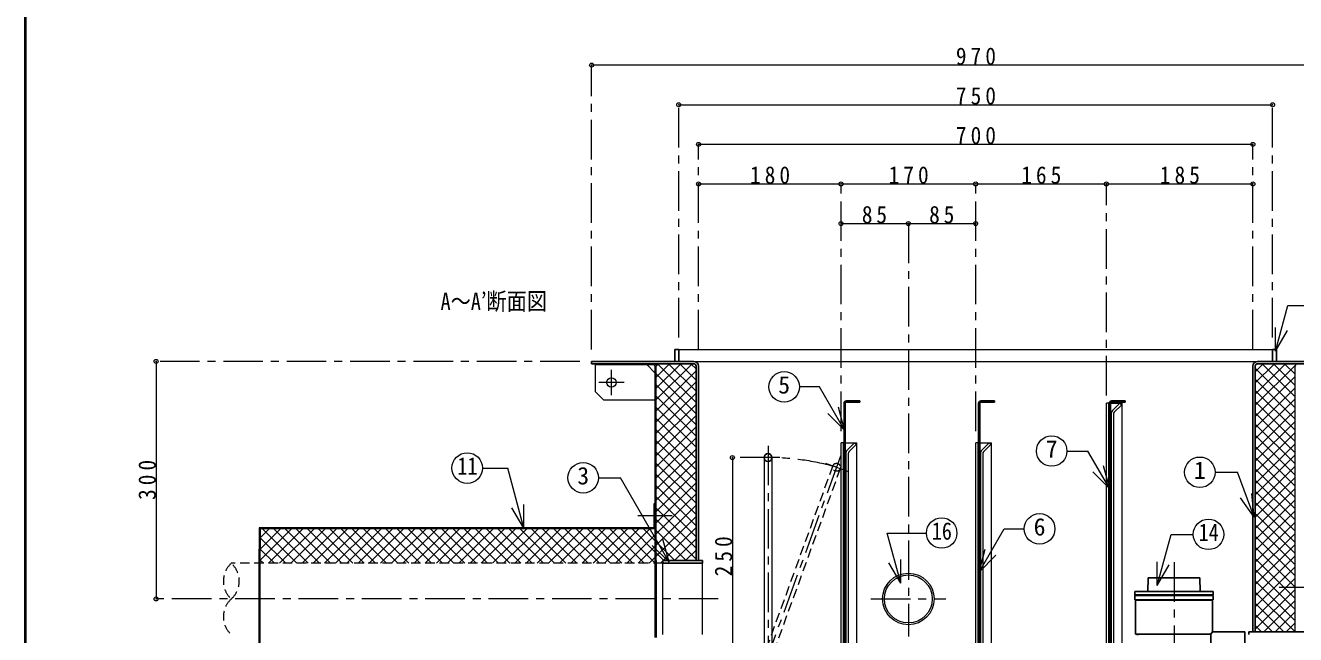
# Model space of a CAD drawing. Units: millimetres at full size, sheet at 1:10. Extents: x -2114 to 1936, y -1399 to 1411.
# Drawn here: x -2114 to -510, y -469 to 301 of the extents above; entities that cross this region are included whole.
import ezdxf
from ezdxf.enums import TextEntityAlignment as Align

# ---------------------------------------------------------------- set-up
doc = ezdxf.new("R2010")
doc.units = ezdxf.units.MM
doc.header["$LTSCALE"] = 10
doc.header["$PDMODE"] = 32
doc.header["$PDSIZE"] = 5
doc.linetypes.add('CHAIN1', pattern=[8, 5, -1, 1, -1])
doc.linetypes.add('DASHED1', pattern=[1.8, 1.2, -0.6])
doc.layers.add('0-0_ﾚｲﾔ1', color=4, linetype='Continuous', lineweight=9)
doc.styles.add('ＭＳ ゴシック', font='')
doc.styles.get('ＭＳ ゴシック').set_extended_font_data('MS Gothic')

msp = doc.modelspace()

# ---------------------------------------------------------------- linework, layer by layer
at = {"layer": '0-0_ﾚｲﾔ1', "color": 1, "lineweight": 40}
msp.add_line((-2113.92, -1398.64), (-2113.92, 1411.36), dxfattribs=at)
at = {"layer": '0-0_ﾚｲﾔ1', "linetype": 'CHAIN1'}
for p, q in [((-1398.92, -108.64), (-1398.92, 250.36)), ((-1288.92, -93.64), (-1288.92, 200.36)), ((-538.92, -93.64), (-538.92, 200.36)), ((-1263.92, -108.64), (-1263.92, 150.36)), ((-563.92, -108.64), (-563.92, 150.36)), ((-1083.92, -211.64), (-1083.92, 100.36)), ((-913.92, -211.64), (-913.92, 100.36)), ((-748.92, -166.64), (-748.92, 100.36)), ((-998.92, 50.36), (-998.92, -471.14)), ((-1413.92, -123.64), (-1948.92, -123.64)), ((-1373.92, -166.24), (-1373.92, -134.24)), ((-1357.92, -150.24), (-1389.92, -150.24)), ((-1176.17, -230.14), (-1176.17, -510.14)), ((-1161.17, -245.14), (-1221.17, -245.14)), ((-1084.54, -243.23), (-1176.17, -495.14)), ((-1103.77, -252.2), (-1075.58, -262.45)), ((-1297.32, -318.64), (-1340.52, -318.64)), ((-663.42, -377.14), (-663.42, -693.64)), ((-530.52, -408.64), (-487.32, -408.64)), ((-1238.92, -423.64), (-1948.92, -423.64)), ((-1046.42, -423.64), (-951.42, -423.64))]:
    msp.add_line(p, q, dxfattribs=at)
at = {"layer": '0-0_ﾚｲﾔ1'}
for p, q in [((-428.92, 250.36), (-1398.92, 250.36)), ((-1288.92, 200.36), (-538.92, 200.36)), ((-563.92, 150.36), (-1263.92, 150.36)), ((-1263.92, 100.36), (-1083.92, 100.36)), ((-1083.92, 100.36), (-913.92, 100.36)), ((-913.92, 100.36), (-748.92, 100.36)), ((-748.92, 100.36), (-563.92, 100.36)), ((-1083.92, 50.36), (-998.92, 50.36)), ((-998.92, 50.36), (-913.92, 50.36)), ((-1288.92, -108.64), (-538.92, -108.64)), ((-1948.92, -123.64), (-1948.92, -423.64)), ((-1319.99, -126.64), (-1319.94, -126.69)), ((-1317.35, -129.41), (-1314.58, -126.64)), ((-1317.32, -171.81), (-1272.15, -126.64)), ((-1317.32, -157.67), (-1286.29, -126.64)), ((-1317.32, -143.52), (-1300.43, -126.64)), ((-1315.86, -126.64), (-1266.92, -175.58)), ((-1301.72, -126.64), (-1266.92, -161.43)), ((-1287.58, -126.64), (-1266.92, -147.29)), ((-1273.44, -126.64), (-1266.92, -133.15)), ((-1269.92, -123.64), (-557.92, -123.64)), ((-560.92, -164.94), (-522.62, -126.64)), ((-560.92, -150.8), (-536.76, -126.64)), ((-560.92, -136.66), (-550.9, -126.64)), ((-560.92, -179.08), (-510.12, -128.28)), ((-552.19, -126.64), (-510.52, -168.3)), ((-538.04, -126.64), (-510.52, -154.16)), ((-523.9, -126.64), (-510.52, -140.02)), ((-1317.32, -185.95), (-1266.92, -135.55)), ((-1317.32, -139.32), (-1266.92, -189.72)), ((-560.92, -132.04), (-510.52, -182.44)), ((-560.92, -193.23), (-510.52, -142.83)), ((-1317.32, -200.09), (-1266.92, -149.69)), ((-1317.32, -153.46), (-1266.92, -203.86)), ((-560.92, -146.19), (-510.52, -196.59)), ((-560.92, -207.37), (-510.52, -156.97)), ((-560.92, -160.33), (-510.52, -210.73)), ((-1317.32, -214.24), (-1266.92, -163.84)), ((-1317.32, -167.6), (-1266.92, -218)), ((-560.92, -221.51), (-510.52, -171.11)), ((-560.92, -174.47), (-510.52, -224.87)), ((-1317.32, -228.38), (-1266.92, -177.98)), ((-1317.32, -181.74), (-1266.92, -232.14)), ((-1317.32, -242.52), (-1266.92, -192.12)), ((-745.92, -176.64), (-745.17, -176.64)), ((-743.67, -176.64), (-728.92, -176.64)), ((-728.92, -823.64), (-728.92, -176.64)), ((-560.92, -235.65), (-510.52, -185.25)), ((-560.92, -188.61), (-510.52, -239.01)), ((-1317.32, -195.89), (-1266.92, -246.29)), ((-1317.32, -256.66), (-1266.92, -206.26)), ((-560.92, -249.79), (-510.52, -199.39)), ((-560.92, -202.75), (-510.52, -253.15)), ((-1317.32, -210.03), (-1266.92, -260.43)), ((-1317.32, -270.8), (-1266.92, -220.4)), ((-1317.32, -224.17), (-1266.92, -274.57)), ((-560.92, -263.94), (-510.52, -213.54)), ((-560.92, -216.9), (-510.52, -267.3)), ((-1317.32, -284.95), (-1266.92, -234.55)), ((-1317.32, -238.31), (-1266.92, -288.71)), ((-1080.92, -226.64), (-1080.17, -226.64)), ((-1078.67, -226.64), (-1063.92, -226.64)), ((-1063.92, -873.64), (-1063.92, -226.64)), ((-910.92, -226.64), (-910.17, -226.64)), ((-908.67, -226.64), (-893.92, -226.64)), ((-893.92, -773.64), (-893.92, -226.64)), ((-560.92, -278.08), (-510.52, -227.68)), ((-560.92, -231.04), (-510.52, -281.44)), ((-1317.32, -299.09), (-1266.92, -248.69)), ((-1317.32, -252.46), (-1266.92, -302.86)), ((-1221.17, -245.14), (-1221.17, -495.14)), ((-560.92, -292.22), (-510.52, -241.82)), ((-560.92, -245.18), (-510.52, -295.58)), ((-560.92, -306.36), (-510.52, -255.96)), ((-1317.32, -313.23), (-1266.92, -262.83)), ((-1317.32, -266.6), (-1266.92, -317)), ((-560.92, -259.32), (-510.52, -309.72)), ((-560.92, -320.51), (-510.52, -270.11)), ((-1317.32, -327.37), (-1266.92, -276.97)), ((-1317.32, -280.74), (-1266.92, -331.14)), ((-560.92, -273.46), (-510.52, -323.86)), ((-560.92, -334.65), (-510.52, -284.25)), ((-560.92, -287.61), (-510.52, -338.01)), ((-1317.32, -341.51), (-1266.92, -291.11)), ((-1317.32, -294.88), (-1266.92, -345.28)), ((-560.92, -348.79), (-510.52, -298.39)), ((-560.92, -301.75), (-510.52, -352.15)), ((-1317.32, -355.66), (-1266.92, -305.26)), ((-1317.32, -309.02), (-1266.92, -359.42)), ((-1317.32, -369.8), (-1266.92, -319.4)), ((-560.92, -362.93), (-510.52, -312.53)), ((-560.92, -315.89), (-510.52, -366.29)), ((-1817.32, -374.82), (-1777.73, -335.24)), ((-1817.32, -360.68), (-1791.88, -335.24)), ((-1817.32, -346.54), (-1806.02, -335.24)), ((-1814.37, -335.24), (-1770.97, -378.64)), ((-1806.99, -378.64), (-1763.59, -335.24)), ((-1800.23, -335.24), (-1756.83, -378.64)), ((-1792.85, -378.64), (-1749.45, -335.24)), ((-1786.08, -335.24), (-1742.68, -378.64)), ((-1778.71, -378.64), (-1735.31, -335.24)), ((-1771.94, -335.24), (-1728.54, -378.64)), ((-1764.57, -378.64), (-1721.17, -335.24)), ((-1757.8, -335.24), (-1714.4, -378.64)), ((-1750.42, -378.64), (-1707.02, -335.24)), ((-1743.66, -335.24), (-1700.26, -378.64)), ((-1736.28, -378.64), (-1692.88, -335.24)), ((-1729.52, -335.24), (-1686.12, -378.64)), ((-1722.14, -378.64), (-1678.74, -335.24)), ((-1715.37, -335.24), (-1671.97, -378.64)), ((-1708, -378.64), (-1664.6, -335.24)), ((-1701.23, -335.24), (-1657.83, -378.64)), ((-1693.85, -378.64), (-1650.45, -335.24)), ((-1687.09, -335.24), (-1643.69, -378.64)), ((-1679.71, -378.64), (-1636.31, -335.24)), ((-1672.95, -335.24), (-1629.55, -378.64)), ((-1665.57, -378.64), (-1622.17, -335.24)), ((-1658.8, -335.24), (-1615.4, -378.64)), ((-1651.43, -378.64), (-1608.03, -335.24)), ((-1644.66, -335.24), (-1601.26, -378.64)), ((-1637.29, -378.64), (-1593.89, -335.24)), ((-1630.52, -335.24), (-1587.12, -378.64)), ((-1623.14, -378.64), (-1579.74, -335.24)), ((-1616.38, -335.24), (-1572.98, -378.64)), ((-1609, -378.64), (-1565.6, -335.24)), ((-1602.24, -335.24), (-1558.84, -378.64)), ((-1594.86, -378.64), (-1551.46, -335.24)), ((-1588.09, -335.24), (-1544.69, -378.64)), ((-1580.72, -378.64), (-1537.32, -335.24)), ((-1573.95, -335.24), (-1530.55, -378.64)), ((-1566.58, -378.64), (-1523.18, -335.24)), ((-1559.81, -335.24), (-1516.41, -378.64)), ((-1552.43, -378.64), (-1509.03, -335.24)), ((-1545.67, -335.24), (-1502.27, -378.64)), ((-1538.29, -378.64), (-1494.89, -335.24)), ((-1531.53, -335.24), (-1488.13, -378.64)), ((-1524.15, -378.64), (-1480.75, -335.24)), ((-1517.38, -335.24), (-1473.98, -378.64)), ((-1510.01, -378.64), (-1466.61, -335.24)), ((-1503.24, -335.24), (-1459.84, -378.64)), ((-1495.87, -378.64), (-1452.47, -335.24)), ((-1489.1, -335.24), (-1445.7, -378.64)), ((-1481.72, -378.64), (-1438.32, -335.24)), ((-1474.96, -335.24), (-1431.56, -378.64)), ((-1467.58, -378.64), (-1424.18, -335.24)), ((-1460.81, -335.24), (-1417.41, -378.64)), ((-1453.44, -378.64), (-1410.04, -335.24)), ((-1446.67, -335.24), (-1403.27, -378.64)), ((-1439.3, -378.64), (-1395.9, -335.24)), ((-1432.53, -335.24), (-1389.13, -378.64)), ((-1425.15, -378.64), (-1381.75, -335.24)), ((-1418.39, -335.24), (-1374.99, -378.64)), ((-1411.01, -378.64), (-1367.61, -335.24)), ((-1404.25, -335.24), (-1360.85, -378.64)), ((-1396.87, -378.64), (-1353.47, -335.24)), ((-1390.1, -335.24), (-1346.7, -378.64)), ((-1382.73, -378.64), (-1339.33, -335.24)), ((-1375.96, -335.24), (-1332.56, -378.64)), ((-1368.59, -378.64), (-1325.19, -335.24)), ((-1361.82, -335.24), (-1318.92, -378.13)), ((-1347.68, -335.24), (-1318.92, -363.99)), ((-1333.54, -335.24), (-1318.92, -349.85)), ((-1319.39, -335.24), (-1318.92, -335.71)), ((-1317.32, -323.17), (-1266.92, -373.57)), ((-1308.52, -375.14), (-1266.92, -333.54)), ((-560.92, -377.07), (-510.52, -326.67)), ((-560.92, -330.03), (-510.52, -380.43)), ((-1817.32, -346.42), (-1785.11, -378.64)), ((-1354.44, -378.64), (-1318.92, -343.11)), ((-1317.32, -337.31), (-1279.49, -375.14)), ((-1317.32, -351.45), (-1293.64, -375.14)), ((-1294.38, -375.14), (-1266.92, -347.68)), ((-560.92, -391.22), (-510.52, -340.82)), ((-560.92, -344.17), (-510.52, -394.57)), ((-1818.92, -486.64), (-1818.92, -360.64)), ((-1817.32, -360.57), (-1799.25, -378.64)), ((-1817.32, -486.64), (-1817.32, -360.64)), ((-1340.3, -378.64), (-1318.92, -357.26)), ((-1317.32, -365.59), (-1307.78, -375.14)), ((-1280.23, -375.14), (-1266.92, -361.83)), ((-560.92, -405.36), (-510.52, -354.96)), ((-560.92, -358.32), (-510.52, -408.72)), ((-1817.32, -374.71), (-1813.39, -378.64)), ((-1326.16, -378.64), (-1318.92, -371.4)), ((-1318.92, -375.14), (-1318.92, -472.14)), ((-1317.32, -375.14), (-1317.32, -472.14)), ((-1312.02, -378.64), (-1308.92, -375.54)), ((-560.92, -419.5), (-510.52, -369.1)), ((-560.92, -372.46), (-510.52, -422.86)), ((-560.92, -433.64), (-510.52, -383.24)), ((-560.92, -386.6), (-510.52, -437)), ((-560.92, -447.78), (-510.52, -397.38)), ((-560.92, -400.74), (-510.52, -451.14)), ((-560.92, -461.93), (-510.52, -411.53)), ((-560.92, -414.89), (-510.67, -465.14)), ((-560.92, -429.03), (-524.81, -465.14)), ((-549.99, -465.14), (-510.52, -425.67)), ((-560.92, -443.17), (-538.96, -465.14)), ((-535.85, -465.14), (-510.52, -439.81)), ((-560.92, -457.31), (-553.1, -465.14)), ((-521.7, -465.14), (-510.52, -453.95))]:
    msp.add_line(p, q, dxfattribs=at)
at = {"layer": '0-0_ﾚｲﾔ1', "color": 7, "lineweight": 18}
for p, q in [((-535.24, -110.69), (-535.24, -80.69)), ((-535.24, -110.69), (-520.24, -84.71)), ((-1393.92, -162.24), (-1393.92, -126.64)), ((-1320.52, -128.24), (-1393.92, -128.24)), ((-1328.92, -128.24), (-1318.92, -138.24)), ((-1318.92, -129.84), (-1318.92, -375.14)), ((-1317.32, -375.14), (-1317.32, -129.84)), ((-510.52, -465.14), (-510.52, -129.84)), ((-1079.43, -210.48), (-1100.64, -189.27)), ((-1079.43, -210.48), (-1087.2, -181.51)), ((-748.92, -823.64), (-748.92, -176.64)), ((-745.92, -176.64), (-748.92, -176.64)), ((-745.92, -823.64), (-745.92, -176.64)), ((-742.92, -190.12), (-742.92, -823.64)), ((-741.16, -185.88), (-731.92, -176.64)), ((-739.92, -190.12), (-739.92, -823.64)), ((-739.04, -188), (-729.8, -178.76)), ((-731.92, -176.64), (-729.8, -178.76)), ((-1083.92, -873.64), (-1083.92, -226.64)), ((-1080.92, -226.64), (-1083.92, -226.64)), ((-1080.92, -873.64), (-1080.92, -226.64)), ((-1077.92, -240.12), (-1077.92, -873.64)), ((-1076.16, -235.88), (-1066.92, -226.64)), ((-1074.92, -240.12), (-1074.92, -873.64)), ((-1074.04, -238), (-1064.8, -228.76)), ((-1066.92, -226.64), (-1064.8, -228.76)), ((-910.92, -226.64), (-913.92, -226.64)), ((-913.92, -873.64), (-913.92, -226.64)), ((-910.92, -873.64), (-910.92, -226.64)), ((-907.92, -240.12), (-907.92, -773.64)), ((-906.16, -235.88), (-896.92, -226.64)), ((-904.92, -240.12), (-904.92, -773.64)), ((-904.04, -238), (-894.8, -228.76)), ((-896.92, -226.64), (-894.8, -228.76)), ((-798.66, -236.85), (-772.12, -236.85)), ((-744.59, -284.54), (-772.12, -236.85)), ((-1181.17, -245.14), (-1181.17, -495.14)), ((-1171.17, -245.14), (-1171.17, -495.14)), ((-744.59, -284.54), (-752.35, -255.56)), ((-1536.7, -258.37), (-1504.86, -258.37)), ((-1484.47, -334.47), (-1504.86, -258.37)), ((-1390.21, -270.6), (-1362.63, -270.6)), ((-1301.03, -377.29), (-1362.63, -270.6)), ((-744.59, -284.54), (-765.8, -263.33)), ((-611.59, -263.71), (-583.25, -263.71)), ((-562.35, -320.28), (-583.25, -263.71)), ((-1484.47, -334.47), (-1484.47, -304.47)), ((-1320.52, -303.64), (-1320.52, -333.64)), ((-1318.92, -303.64), (-1320.52, -303.64)), ((-562.35, -320.28), (-579.68, -295.79)), ((-562.35, -320.28), (-565.11, -290.41)), ((-1484.47, -334.47), (-1499.47, -308.49)), ((-1318.92, -335.24), (-1817.32, -335.24)), ((-909.54, -389.75), (-878.01, -335.15)), ((-878.01, -335.15), (-852.5, -335.15)), ((-1301.03, -377.29), (-1308.8, -348.31)), ((-1025.64, -340.4), (-976.15, -340.4)), ((-1008.64, -403.84), (-1025.64, -340.4)), ((-684.57, -406.65), (-667.26, -342.06)), ((-667.26, -342.06), (-639.17, -342.06)), ((-1301.03, -377.29), (-1322.25, -356.08)), ((-909.54, -389.75), (-901.77, -360.77)), ((-909.54, -389.75), (-888.32, -368.53)), ((-1317.32, -375.14), (-1318.92, -375.14)), ((-1308.92, -468.64), (-1308.92, -378.64)), ((-1258.92, -468.64), (-1258.92, -378.64)), ((-1008.64, -403.84), (-1023.64, -377.86)), ((-1008.64, -403.84), (-1008.64, -373.84)), ((-684.57, -406.65), (-684.57, -376.65)), ((-684.57, -406.65), (-669.57, -380.67))]:
    msp.add_line(p, q, dxfattribs=at)
at = {"layer": '0-0_ﾚｲﾔ1', "color": 5, "lineweight": 25}
for p, q in [((-1293.92, -123.64), (-1293.92, -108.64)), ((-1293.92, -108.64), (-1288.92, -108.64)), ((-1288.92, -123.64), (-1288.92, -108.64)), ((-533.92, -123.64), (-533.92, -108.64)), ((-1398.92, -126.64), (-1398.92, -123.64)), ((-1269.92, -123.64), (-1398.92, -123.64)), ((-1398.92, -126.64), (-1269.92, -126.64)), ((-557.92, -123.64), (-428.92, -123.64)), ((-557.92, -126.64), (-428.92, -126.64)), ((-1266.92, -129.64), (-1266.92, -375.14)), ((-1263.92, -375.14), (-1263.92, -129.64)), ((-563.92, -465.14), (-563.92, -129.64)), ((-560.92, -129.64), (-560.92, -465.14)), ((-1077.17, -173.64), (-1060.17, -173.64)), ((-1077.17, -175.14), (-1060.17, -175.14)), ((-1060.17, -175.14), (-1060.17, -173.64)), ((-907.17, -173.64), (-890.17, -173.64)), ((-907.17, -175.14), (-890.17, -175.14)), ((-890.17, -175.14), (-890.17, -173.64)), ((-742.17, -173.64), (-725.17, -173.64)), ((-742.17, -175.14), (-725.17, -175.14)), ((-725.17, -175.14), (-725.17, -173.64)), ((-1080.17, -176.64), (-1080.17, -873.64)), ((-1078.67, -176.64), (-1078.67, -873.64)), ((-910.17, -176.64), (-910.17, -773.64)), ((-908.67, -176.64), (-908.67, -773.64)), ((-745.17, -176.64), (-745.17, -823.64)), ((-1308.92, -375.14), (-1258.92, -375.14)), ((-1308.92, -375.14), (-1308.92, -378.64)), ((-1308.92, -378.64), (-1258.92, -378.64)), ((-1258.92, -375.14), (-1258.92, -378.64)), ((-696.42, -414.14), (-695.92, -397.14)), ((-630.92, -397.14), (-695.92, -397.14)), ((-630.42, -414.14), (-630.92, -397.14)), ((-712.92, -414.14), (-712.92, -418.64)), ((-613.92, -414.14), (-712.92, -414.14)), ((-613.92, -414.14), (-613.92, -418.64)), ((-712.92, -418.64), (-613.92, -418.64)), ((-712.92, -424.64), (-613.92, -424.64)), ((-711.92, -425.14), (-614.92, -425.14)), ((-711.92, -468.14), (-711.92, -425.14)), ((-614.92, -425.14), (-614.92, -465.14)), ((-613.92, -424.64), (-613.92, -419.14)), ((-614.92, -465.14), (-616.92, -468.14)), ((-573.92, -465.14), (-614.92, -465.14)), ((-573.92, -465.14), (-573.92, -562.14)), ((-568.92, -465.14), (-484.92, -465.14)), ((-568.92, -465.14), (-568.92, -468.64)), ((-711.92, -468.14), (-616.92, -468.14)), ((-708.92, -469.14), (-711.92, -468.14)), ((-617.92, -469.14), (-616.92, -468.14)), ((-616.92, -468.14), (-616.92, -559.14))]:
    msp.add_line(p, q, dxfattribs=at)
at = {"layer": '0-0_ﾚｲﾔ1', "linetype": 'DASHED1'}
for p, q in [((-1094.37, -255.62), (-1180.87, -493.43)), ((-1084.97, -259.04), (-1171.47, -496.85)), ((-1308.92, -378.64), (-1853.92, -378.64))]:
    msp.add_line(p, q, dxfattribs=at)
at = {"layer": '0-0_ﾚｲﾔ1', "color": 7, "lineweight": 18}
for points in [[(-535.24, -110.69), (-519.81, -53.12), (-486.75, -53.12)], [(-1079.43, -210.48), (-1110.95, -155.88), (-1136.47, -155.88)], [(-1393.92, -162.24), (-1383.92, -172.24), (-1318.92, -172.24)], [(-1817.32, -333.64), (-1817.32, -360.64), (-1818.92, -360.64)], [(-1318.92, -333.64), (-1818.92, -333.64), (-1818.92, -360.64)]]:
    msp.add_lwpolyline(points, dxfattribs=at)
at = {"layer": '0-0_ﾚｲﾔ1', "color": 5, "lineweight": 25}
for points in [[(-538.92, -123.64), (-538.92, -108.64), (-533.92, -108.64)], [(-743.67, -176.64), (-743.67, -823.64), (-745.17, -823.64)], [(-712.92, -424.64), (-712.92, -419.14), (-613.92, -419.14)]]:
    msp.add_lwpolyline(points, dxfattribs=at)
at = {"layer": '0-0_ﾚｲﾔ1', "color": 7, "lineweight": 18}
for centre, radius in [((-1373.92, -150.24), 6), ((-1155.76, -155.88), 19.29), ((-817.95, -236.85), 19.29), ((-1555.99, -258.37), 19.29), ((-1409.5, -270.6), 19.29), ((-630.87, -263.71), 19.29), ((-833.21, -335.15), 19.29), ((-956.86, -340.4), 19.29), ((-619.89, -342.06), 19.29), ((-998.92, -423.64), 32.5), ((-998.92, -423.64), 30.25)]:
    msp.add_circle(centre, radius, dxfattribs=at)
at = {"layer": '0-0_ﾚｲﾔ1', "color": 5, "lineweight": 25}
msp.add_circle((-1176.17, -245.14), 5, dxfattribs=at)
at = {"layer": '0-0_ﾚｲﾔ1', "linetype": 'DASHED1'}
msp.add_circle((-1089.67, -257.33), 5, dxfattribs=at)
at = {"layer": '0-0_ﾚｲﾔ1', "color": 7, "lineweight": 18}
for centre, radius, start, end in [((-1320.52, -129.84), 3.2, 0, 90), ((-1320.52, -129.84), 1.6, 0, 90), ((-507.32, -129.84), 3.2, 90, 180), ((-736.92, -190.12), 6, 135, 180), ((-736.92, -190.12), 3, 135, 180), ((-1071.92, -240.12), 6, 135, 180), ((-1071.92, -240.12), 3, 135, 180), ((-901.92, -240.12), 6, 135, 180), ((-901.92, -240.12), 3, 135, 180)]:
    msp.add_arc(centre, radius, start, end, dxfattribs=at)
at = {"layer": '0-0_ﾚｲﾔ1', "color": 5, "lineweight": 25}
for centre, radius, start, end in [((-1269.92, -129.64), 6, 0, 90), ((-1269.92, -129.64), 3, 0, 90), ((-557.92, -129.64), 6, 90, 180), ((-557.92, -129.64), 3, 90, 180), ((-1077.17, -176.64), 3, 90, 180), ((-1077.17, -176.64), 1.5, 90, 180), ((-907.17, -176.64), 3, 90, 180), ((-907.17, -176.64), 1.5, 90, 180), ((-742.17, -176.64), 3, 90, 180), ((-742.17, -176.64), 1.5, 90, 180)]:
    msp.add_arc(centre, radius, start, end, dxfattribs=at)
at = {"layer": '0-0_ﾚｲﾔ1', "linetype": 'CHAIN1'}
msp.add_arc((-1176.17, -558.14), 313, 73.95705, 90, dxfattribs=at)
at = {"layer": '0-0_ﾚｲﾔ1', "linetype": 'DASHED1'}
for centre, start, end in [((-1833.61, -401.14), 132.07502, 227.92498), ((-1874.23, -401.14), 312.07502, 47.92498), ((-1833.61, -446.14), 132.07502, 227.92498)]:
    msp.add_arc(centre, 30.31, start, end, dxfattribs=at)
at = {"layer": '0-0_ﾚｲﾔ1'}
for p in [(-1398.92, 250.36), (-1288.92, 200.36), (-538.92, 200.36), (-1263.92, 150.36), (-563.92, 150.36), (-1263.92, 100.36), (-1083.92, 100.36), (-913.92, 100.36), (-748.92, 100.36), (-563.92, 100.36), (-1083.92, 50.36), (-998.92, 50.36), (-913.92, 50.36), (-1948.92, -123.64), (-1221.17, -245.14), (-1948.92, -423.64)]:
    msp.add_point(p, dxfattribs=at)

# ---------------------------------------------------------------- texts
at = {"layer": '0-0_ﾚｲﾔ1', "color": 7, "style": 'ＭＳ ゴシック', "width": 0.85}
for s, p in [('A～A’断面図', (-1589.64, -65.35)), ('11', (-1568.49, -273.37)), ('16', (-969.36, -355.4)), ('14', (-632.39, -357.06))]:
    msp.add_text(s, height=21.99, dxfattribs=at).set_placement(p, align=Align.BOTTOM_LEFT)
at = {"layer": '0-0_ﾚｲﾔ1', "color": 7, "style": 'ＭＳ ゴシック'}
for s, p in [('5', (-1163.26, -170.88)), ('7', (-825.45, -251.85)), ('1', (-638.37, -278.71)), ('3', (-1417, -285.6)), ('6', (-840.71, -350.15))]:
    msp.add_text(s, height=21.99, dxfattribs=at).set_placement(p, align=Align.BOTTOM_LEFT)
at = {"layer": '0-0_ﾚｲﾔ1', "color": 7, "char_height": 21.99, "attachment_point": 7, "style": 'ＭＳ ゴシック'}
for s, insert in [('\\T1.38;\\W0.9;970', (-938.92, 250.36)), ('\\T1.38;\\W0.9;750', (-938.92, 200.36)), ('\\T1.38;\\W0.9;700', (-938.92, 150.36)), ('\\T1.38;\\W0.9;180', (-1198.92, 100.36)), ('\\T1.38;\\W0.9;170', (-1023.92, 100.36)), ('\\T1.38;\\W0.9;165', (-856.42, 100.36)), ('\\T1.38;\\W0.9;185', (-681.42, 100.36)), ('\\T1.36;\\W0.9;85', (-1057.67, 50.36)), ('\\T1.36;\\W0.9;85', (-972.67, 50.36))]:
    msp.add_mtext(s, dxfattribs=dict(at, insert=insert))
at = {"layer": '0-0_ﾚｲﾔ1', "color": 7, "char_height": 21.99, "attachment_point": 7, "rotation": 90, "style": 'ＭＳ ゴシック'}
for s, insert in [('\\T1.38;\\W0.9;300', (-1948.92, -298.64)), ('\\T1.38;\\W0.9;250', (-1221.17, -395.14))]:
    msp.add_mtext(s, dxfattribs=dict(at, insert=insert))

doc.saveas('drawing.dxf')
